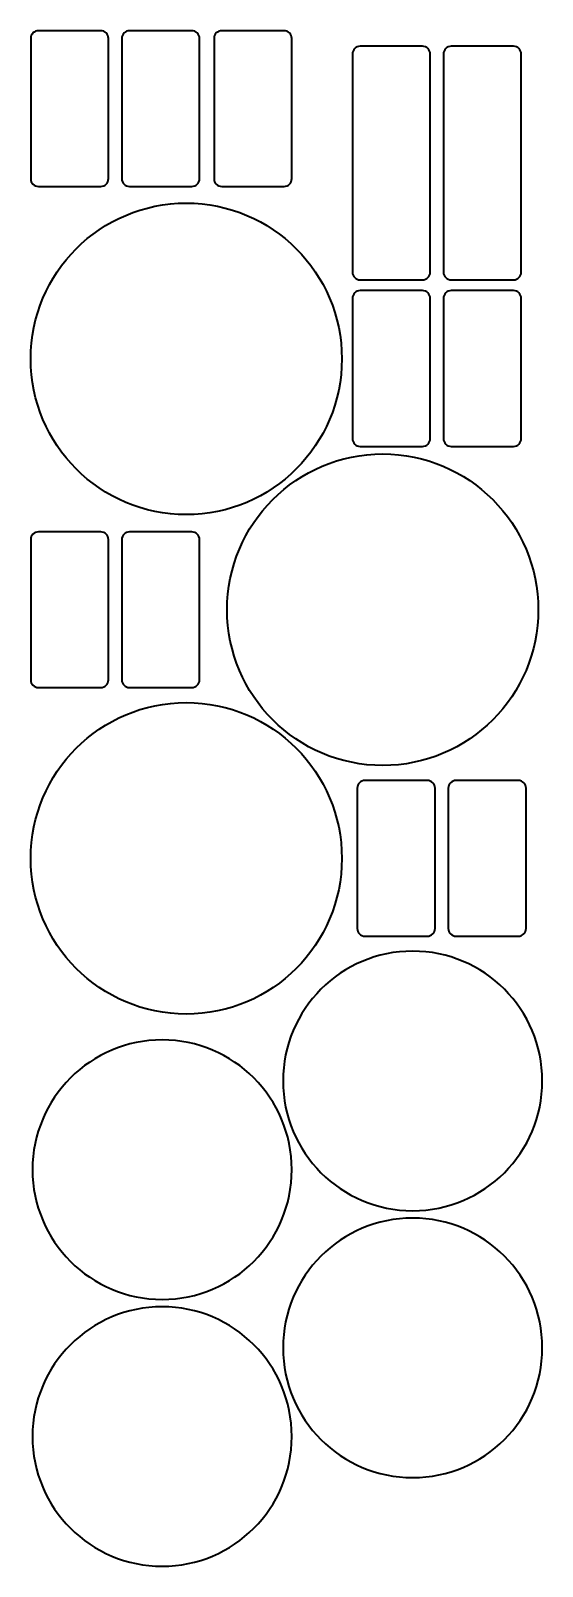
# Model space of a CAD drawing. Header units: inches. Extents: x -1158 to -171, y -1772 to 1186.
import ezdxf

# ---------------------------------------------------------------- set-up
doc = ezdxf.new("R2010")
doc.units = ezdxf.units.IN
doc.header["$MEASUREMENT"] = 0
doc.layers.add('Capa 1', color=7, linetype='Continuous')

# ---------------------------------------------------------------- blocks, each defined once
blk = doc.blocks.new('block 2')
at = {"layer": 'Capa 1', "color": 250, "lineweight": 35, "true_color": 0x201815}
for points in [[(-1023, -79.7), (-1023, -79.7), (-1143, -79.7), (-1143, -79.7), (-1151.3, -79.7), (-1158, -73), (-1158, -64.7), (-1158, -64.7), (-1158, 205.3), (-1158, 205.3), (-1158, 213.6), (-1151.3, 220.3), (-1143, 220.3), (-1143, 220.3), (-1023, 220.3), (-1023, 220.3), (-1014.7, 220.3), (-1008, 213.6), (-1008, 205.3), (-1008, 205.3), (-1008, -64.7), (-1008, -64.7), (-1008, -73), (-1014.7, -79.7), (-1023, -79.7)], [(-847.4, -79.7), (-847.4, -79.7), (-967.4, -79.7), (-967.4, -79.7), (-975.6, -79.7), (-982.4, -73), (-982.4, -64.7), (-982.4, -64.7), (-982.4, 205.3), (-982.4, 205.3), (-982.4, 213.6), (-975.6, 220.3), (-967.4, 220.3), (-967.4, 220.3), (-847.4, 220.3), (-847.4, 220.3), (-839.1, 220.3), (-832.4, 213.6), (-832.4, 205.3), (-832.4, 205.3), (-832.4, -64.7), (-832.4, -64.7), (-832.4, -73), (-839.1, -79.7), (-847.4, -79.7)]]:
    blk.add_open_spline(points, degree=3, knots=[0, 0, 0, 0, 1, 1, 1, 2, 2, 2, 3, 3, 3, 4, 4, 4, 5, 5, 5, 6, 6, 6, 7, 7, 7, 8, 8, 8, 8], dxfattribs=at)
blk = doc.blocks.new('block 3')
at = {"layer": 'Capa 1', "color": 250, "lineweight": 35, "true_color": 0x201815}
for points in [[(-402.6, 385), (-402.6, 385), (-522.6, 385), (-522.6, 385), (-530.9, 385), (-537.6, 391.8), (-537.6, 400), (-537.6, 400), (-537.6, 670), (-537.6, 670), (-537.6, 678.3), (-530.9, 685), (-522.6, 685), (-522.6, 685), (-402.6, 685), (-402.6, 685), (-394.3, 685), (-387.6, 678.3), (-387.6, 670), (-387.6, 670), (-387.6, 400), (-387.6, 400), (-387.6, 391.8), (-394.3, 385), (-402.6, 385)], [(-227, 385), (-227, 385), (-347, 385), (-347, 385), (-355.3, 385), (-362, 391.8), (-362, 400), (-362, 400), (-362, 670), (-362, 670), (-362, 678.3), (-355.3, 685), (-347, 685), (-347, 685), (-227, 685), (-227, 685), (-218.7, 685), (-212, 678.3), (-212, 670), (-212, 670), (-212, 400), (-212, 400), (-212, 391.8), (-218.7, 385), (-227, 385)]]:
    blk.add_open_spline(points, degree=3, knots=[0, 0, 0, 0, 1, 1, 1, 2, 2, 2, 3, 3, 3, 4, 4, 4, 5, 5, 5, 6, 6, 6, 7, 7, 7, 8, 8, 8, 8], dxfattribs=at)

msp = doc.modelspace()

# ---------------------------------------------------------------- linework, layer by layer
at = {"layer": 'Capa 1', "color": 250, "lineweight": 35, "true_color": 0x201815}
for points, knots in [([(-1023, 885.7), (-1023, 885.7), (-1143, 885.7), (-1143, 885.7), (-1151.3, 885.7), (-1158, 892.4), (-1158, 900.7), (-1158, 900.7), (-1158, 1170.7), (-1158, 1170.7), (-1158, 1179), (-1151.3, 1185.7), (-1143, 1185.7), (-1143, 1185.7), (-1023, 1185.7), (-1023, 1185.7), (-1014.7, 1185.7), (-1008, 1179), (-1008, 1170.7), (-1008, 1170.7), (-1008, 900.7), (-1008, 900.7), (-1008, 892.4), (-1014.7, 885.7), (-1023, 885.7)], [0, 0, 0, 0, 1, 1, 1, 2, 2, 2, 3, 3, 3, 4, 4, 4, 5, 5, 5, 6, 6, 6, 7, 7, 7, 8, 8, 8, 8]), ([(-847.4, 885.7), (-847.4, 885.7), (-967.4, 885.7), (-967.4, 885.7), (-975.6, 885.7), (-982.4, 892.4), (-982.4, 900.7), (-982.4, 900.7), (-982.4, 1170.7), (-982.4, 1170.7), (-982.4, 1179), (-975.6, 1185.7), (-967.4, 1185.7), (-967.4, 1185.7), (-847.4, 1185.7), (-847.4, 1185.7), (-839.1, 1185.7), (-832.4, 1179), (-832.4, 1170.7), (-832.4, 1170.7), (-832.4, 900.7), (-832.4, 900.7), (-832.4, 892.4), (-839.1, 885.7), (-847.4, 885.7)], [0, 0, 0, 0, 1, 1, 1, 2, 2, 2, 3, 3, 3, 4, 4, 4, 5, 5, 5, 6, 6, 6, 7, 7, 7, 8, 8, 8, 8]), ([(-669.5, 885.7), (-669.5, 885.7), (-789.5, 885.7), (-789.5, 885.7), (-797.8, 885.7), (-804.5, 892.4), (-804.5, 900.7), (-804.5, 900.7), (-804.5, 1170.7), (-804.5, 1170.7), (-804.5, 1179), (-797.8, 1185.7), (-789.5, 1185.7), (-789.5, 1185.7), (-669.5, 1185.7), (-669.5, 1185.7), (-661.2, 1185.7), (-654.5, 1179), (-654.5, 1170.7), (-654.5, 1170.7), (-654.5, 900.7), (-654.5, 900.7), (-654.5, 892.4), (-661.2, 885.7), (-669.5, 885.7)], [0, 0, 0, 0, 1, 1, 1, 2, 2, 2, 3, 3, 3, 4, 4, 4, 5, 5, 5, 6, 6, 6, 7, 7, 7, 8, 8, 8, 8]), ([(-402.6, 705.7), (-402.6, 705.7), (-522.6, 705.7), (-522.6, 705.7), (-530.9, 705.7), (-537.6, 712.4), (-537.6, 720.7), (-537.6, 720.7), (-537.6, 1140.7), (-537.6, 1140.7), (-537.6, 1149), (-530.9, 1155.7), (-522.6, 1155.7), (-522.6, 1155.7), (-402.6, 1155.7), (-402.6, 1155.7), (-394.3, 1155.7), (-387.6, 1149), (-387.6, 1140.7), (-387.6, 1140.7), (-387.6, 720.7), (-387.6, 720.7), (-387.6, 712.4), (-394.3, 705.7), (-402.6, 705.7)], [0, 0, 0, 0, 1, 1, 1, 2, 2, 2, 3, 3, 3, 4, 4, 4, 5, 5, 5, 6, 6, 6, 7, 7, 7, 8, 8, 8, 8]), ([(-227, 705.7), (-227, 705.7), (-347, 705.7), (-347, 705.7), (-355.3, 705.7), (-362, 712.4), (-362, 720.7), (-362, 720.7), (-362, 1140.7), (-362, 1140.7), (-362, 1149), (-355.3, 1155.7), (-347, 1155.7), (-347, 1155.7), (-227, 1155.7), (-227, 1155.7), (-218.7, 1155.7), (-212, 1149), (-212, 1140.7), (-212, 1140.7), (-212, 720.7), (-212, 720.7), (-212, 712.4), (-218.7, 705.7), (-227, 705.7)], [0, 0, 0, 0, 1, 1, 1, 2, 2, 2, 3, 3, 3, 4, 4, 4, 5, 5, 5, 6, 6, 6, 7, 7, 7, 8, 8, 8, 8]), ([(-1158, 553.6), (-1158, 387.9), (-1023.7, 253.6), (-858, 253.6), (-692.3, 253.6), (-558, 387.9), (-558, 553.6), (-558, 719.3), (-692.3, 853.6), (-858, 853.6), (-1023.7, 853.6), (-1158, 719.3), (-1158, 553.6)], [0, 0, 0, 0, 1, 1, 1, 2, 2, 2, 3, 3, 3, 4, 4, 4, 4]), ([(-779.2, 70.3), (-779.2, -95.4), (-644.9, -229.7), (-479.2, -229.7), (-313.5, -229.7), (-179.2, -95.4), (-179.2, 70.3), (-179.2, 236), (-313.5, 370.3), (-479.2, 370.3), (-644.9, 370.3), (-779.2, 236), (-779.2, 70.3)], [0, 0, 0, 0, 1, 1, 1, 2, 2, 2, 3, 3, 3, 4, 4, 4, 4]), ([(-1158, -408.6), (-1158, -574.3), (-1023.7, -708.6), (-858, -708.6), (-692.3, -708.6), (-558, -574.3), (-558, -408.6), (-558, -243), (-692.3, -108.6), (-858, -108.6), (-1023.7, -108.6), (-1158, -243), (-1158, -408.6)], [0, 0, 0, 0, 1, 1, 1, 2, 2, 2, 3, 3, 3, 4, 4, 4, 4]), ([(-393.3, -558.6), (-393.3, -558.6), (-513.3, -558.6), (-513.3, -558.6), (-521.6, -558.6), (-528.3, -551.9), (-528.3, -543.6), (-528.3, -543.6), (-528.3, -273.6), (-528.3, -273.6), (-528.3, -265.4), (-521.6, -258.6), (-513.3, -258.6), (-513.3, -258.6), (-393.3, -258.6), (-393.3, -258.6), (-385.1, -258.6), (-378.3, -265.4), (-378.3, -273.6), (-378.3, -273.6), (-378.3, -543.6), (-378.3, -543.6), (-378.3, -551.9), (-385.1, -558.6), (-393.3, -558.6)], [0, 0, 0, 0, 1, 1, 1, 2, 2, 2, 3, 3, 3, 4, 4, 4, 5, 5, 5, 6, 6, 6, 7, 7, 7, 8, 8, 8, 8]), ([(-217.7, -558.6), (-217.7, -558.6), (-337.7, -558.6), (-337.7, -558.6), (-346, -558.6), (-352.7, -551.9), (-352.7, -543.6), (-352.7, -543.6), (-352.7, -273.6), (-352.7, -273.6), (-352.7, -265.4), (-346, -258.6), (-337.7, -258.6), (-337.7, -258.6), (-217.7, -258.6), (-217.7, -258.6), (-209.4, -258.6), (-202.7, -265.4), (-202.7, -273.6), (-202.7, -273.6), (-202.7, -543.6), (-202.7, -543.6), (-202.7, -551.9), (-209.4, -558.6), (-217.7, -558.6)], [0, 0, 0, 0, 1, 1, 1, 2, 2, 2, 3, 3, 3, 4, 4, 4, 5, 5, 5, 6, 6, 6, 7, 7, 7, 8, 8, 8, 8]), ([(-171.4, -837.4), (-171.4, -975.5), (-283.3, -1087.4), (-421.4, -1087.4), (-559.5, -1087.4), (-671.4, -975.5), (-671.4, -837.4), (-671.4, -699.3), (-559.5, -587.4), (-421.4, -587.4), (-283.3, -587.4), (-171.4, -699.3), (-171.4, -837.4)], [0, 0, 0, 0, 1, 1, 1, 2, 2, 2, 3, 3, 3, 4, 4, 4, 4]), ([(-654.5, -1008.3), (-654.5, -1146.4), (-766.4, -1258.3), (-904.5, -1258.3), (-1042.5, -1258.3), (-1154.5, -1146.4), (-1154.5, -1008.3), (-1154.5, -870.2), (-1042.5, -758.3), (-904.5, -758.3), (-766.4, -758.3), (-654.5, -870.2), (-654.5, -1008.3)], [0, 0, 0, 0, 1, 1, 1, 2, 2, 2, 3, 3, 3, 4, 4, 4, 4]), ([(-171.4, -1351.5), (-171.4, -1489.5), (-283.3, -1601.5), (-421.4, -1601.5), (-559.5, -1601.5), (-671.4, -1489.5), (-671.4, -1351.5), (-671.4, -1213.4), (-559.5, -1101.5), (-421.4, -1101.5), (-283.3, -1101.5), (-171.4, -1213.4), (-171.4, -1351.5)], [0, 0, 0, 0, 1, 1, 1, 2, 2, 2, 3, 3, 3, 4, 4, 4, 4]), ([(-654.5, -1522.3), (-654.5, -1660.4), (-766.4, -1772.3), (-904.5, -1772.3), (-1042.5, -1772.3), (-1154.5, -1660.4), (-1154.5, -1522.3), (-1154.5, -1384.3), (-1042.5, -1272.3), (-904.5, -1272.3), (-766.4, -1272.3), (-654.5, -1384.3), (-654.5, -1522.3)], [0, 0, 0, 0, 1, 1, 1, 2, 2, 2, 3, 3, 3, 4, 4, 4, 4])]:
    msp.add_open_spline(points, degree=3, knots=knots, dxfattribs=at)

# ---------------------------------------------------------------- block references
at = {"layer": 'Capa 1'}
for name in ['block 3', 'block 2']:
    msp.add_blockref(name, (0, 0), dxfattribs=at)

doc.saveas('drawing.dxf')
